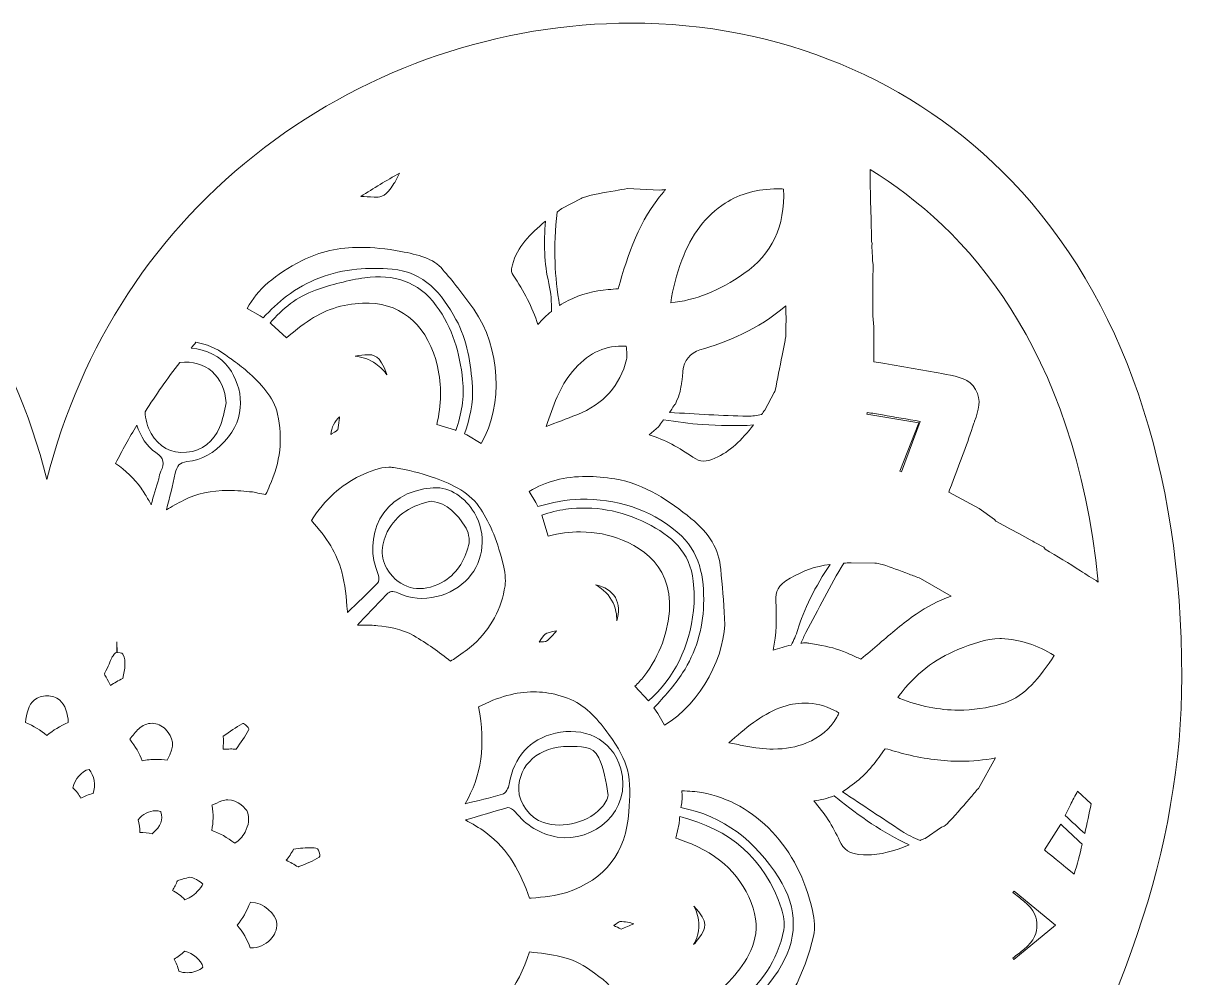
# Model space of a CAD drawing. Extents: x 12 to 8996, y -931 to -69.
# Drawn here: x 6209.8 to 6708.4, y -479.6 to -68.6 of the extents above; entities that cross this region are included whole.
import ezdxf

# ---------------------------------------------------------------- set-up
doc = ezdxf.new("R2010")
doc.units = 0
doc.header["$MEASUREMENT"] = 0
doc.layers.add('Layer 1', color=7, linetype='Continuous')

msp = doc.modelspace()

# ---------------------------------------------------------------- linework, layer by layer
at = {"layer": 'Layer 1', "lineweight": 0}
for points, knots in [([(6635.1, -136.52), (6593.12, -92.73), (6534.98, -68.61), (6471.41, -68.61), (6415.01, -68.61), (6358.99, -87.62), (6313.65, -122.14), (6266.88, -157.75), (6234.64, -207.02), (6220, -265.08), (6205.36, -207.03), (6173.12, -157.77), (6126.34, -122.15), (6081.01, -87.64), (6024.98, -68.62), (5968.59, -68.61), (5968.59, -68.61), (5968.54, -68.61), (5968.54, -68.61), (5904.99, -68.61), (5846.87, -92.72), (5804.89, -136.51), (5756.95, -186.52), (5731.61, -260.36), (5731.61, -350.03), (5731.61, -422.61), (5757.29, -498.34), (5807.94, -575.11), (5848.37, -636.41), (5904.73, -698.52), (5975.45, -759.71), (6095.78, -863.84), (6217.71, -930.15), (6218.92, -930.81), (6218.92, -930.81), (6220, -931.39), (6220, -931.39), (6220, -931.39), (6221.07, -930.81), (6221.07, -930.81), (6222.29, -930.15), (6344.22, -863.84), (6464.55, -759.71), (6535.27, -698.52), (6591.63, -636.41), (6632.06, -575.11), (6682.71, -498.34), (6708.39, -422.61), (6708.39, -350.03), (6708.39, -260.37), (6683.05, -186.54), (6635.1, -136.52)], [0, 0, 0, 0, 1, 1, 1, 2, 2, 2, 3, 3, 3, 4, 4, 4, 5, 5, 5, 6, 6, 6, 7, 7, 7, 8, 8, 8, 9, 9, 9, 10, 10, 10, 11, 11, 11, 12, 12, 12, 13, 13, 13, 14, 14, 14, 15, 15, 15, 16, 16, 16, 17, 17, 17, 17]), ([(6369.33, -137.71), (6365.95, -143.1), (6363.85, -143.54), (6361.65, -143.54), (6361.37, -143.54), (6361.09, -143.52), (6360.78, -143.5), (6358.79, -143.35), (6356.9, -143.25), (6355.07, -143.21), (6360.57, -139.66), (6366.14, -136.31), (6371.76, -133.17), (6371.05, -134.76), (6370.24, -136.27), (6369.33, -137.71)], [0, 0, 0, 0, 1, 1, 1, 2, 2, 2, 3, 3, 3, 4, 4, 4, 5, 5, 5, 5]), ([(6664.73, -304.37), (6659.81, -301.23), (6654.73, -298), (6649.53, -295.1), (6649.53, -295.1), (6649.02, -294.19), (6649.02, -294.19), (6649.02, -294.19), (6645.44, -292.31), (6645.44, -292.31), (6644.65, -291.9), (6643.87, -291.5), (6643.1, -291.07), (6643.1, -291.07), (6638.48, -288.52), (6638.48, -288.52), (6638.48, -288.52), (6634.37, -286.29), (6634.37, -286.29), (6634.37, -286.29), (6628.97, -283.31), (6628.97, -283.31), (6628.72, -283.18), (6628.54, -283.07), (6628.41, -282.97), (6628.41, -282.97), (6627.82, -282.27), (6627.82, -282.27), (6627.82, -282.27), (6621.2, -277.61), (6621.2, -277.61), (6621.2, -277.61), (6608.07, -270.53), (6608.07, -270.53), (6608.45, -269.55), (6609.38, -267.11), (6609.38, -267.11), (6612.58, -258.72), (6615.6, -250.8), (6618.36, -242.49), (6618.65, -241.62), (6619.24, -239.91), (6619.24, -239.91), (6620.83, -235.31), (6622.33, -230.97), (6619.64, -226.35), (6616.92, -221.68), (6612.29, -220.83), (6606.94, -219.84), (6606.94, -219.84), (6605.16, -219.5), (6605.16, -219.5), (6596.36, -217.84), (6587.56, -216.35), (6578.93, -214.88), (6578.93, -214.88), (6575.85, -214.36), (6575.85, -214.36), (6575.85, -214.36), (6575.85, -199.31), (6575.85, -199.31), (6575.85, -199.31), (6575.49, -194.63), (6575.49, -194.63), (6575.49, -194.63), (6575.44, -194.15), (6575.44, -194.15), (6575.44, -194.15), (6575.44, -179.42), (6575.44, -179.42), (6575.44, -179.42), (6575.54, -172.74), (6575.54, -172.74), (6575.54, -172.74), (6575.5, -172.41), (6575.5, -172.41), (6575.42, -171.84), (6575.35, -171.26), (6575.31, -170.71), (6575.27, -170.18), (6575.26, -169.64), (6575.24, -169.1), (6575.21, -168.31), (6575.18, -167.51), (6575.12, -166.73), (6575.07, -165.96), (6575.01, -165.15), (6575.03, -164.42), (6575.03, -164.42), (6575.06, -163.52), (6575.06, -163.52), (6575.06, -163.52), (6574.9, -162.64), (6574.9, -162.64), (6574.84, -158.57), (6574.72, -154.5), (6574.6, -150.33), (6574.43, -144.52), (6574.26, -138.5), (6574.26, -132.66), (6574.26, -132.33), (6574.27, -132), (6574.27, -131.67), (6615.04, -156.6), (6662.23, -207.21), (6672.45, -309.22), (6669.85, -307.62), (6667.28, -305.99), (6664.73, -304.37)], [0, 0, 0, 0, 1, 1, 1, 2, 2, 2, 3, 3, 3, 4, 4, 4, 5, 5, 5, 6, 6, 6, 7, 7, 7, 8, 8, 8, 9, 9, 9, 10, 10, 10, 11, 11, 11, 12, 12, 12, 13, 13, 13, 14, 14, 14, 15, 15, 15, 16, 16, 16, 17, 17, 17, 18, 18, 18, 19, 19, 19, 20, 20, 20, 21, 21, 21, 22, 22, 22, 23, 23, 23, 24, 24, 24, 25, 25, 25, 26, 26, 26, 27, 27, 27, 28, 28, 28, 29, 29, 29, 30, 30, 30, 31, 31, 31, 32, 32, 32, 33, 33, 33, 34, 34, 34, 35, 35, 35, 36, 36, 36, 36]), ([(6441, -148.87), (6441, -148.87), (6441.6, -148.41), (6441.6, -148.41), (6441.6, -148.41), (6449.9, -144.09), (6449.9, -144.09), (6449.9, -144.09), (6450.3, -143.87), (6450.3, -143.87), (6454.67, -142.35), (6459.65, -141.53), (6464.48, -140.74), (6466.3, -140.44), (6468.09, -140.14), (6469.84, -139.82), (6469.84, -139.82), (6483.65, -140.57), (6483.65, -140.57), (6483.65, -140.57), (6484.59, -140.42), (6484.59, -140.42), (6484.94, -140.37), (6485.29, -140.33), (6485.65, -140.3), (6485.83, -140.29), (6486, -140.28), (6486.18, -140.26), (6485.92, -140.56), (6485.66, -140.86), (6485.41, -141.16), (6474.79, -153.55), (6470.06, -167.97), (6465.86, -182.92), (6464.43, -183.09), (6462.95, -183.21), (6461.52, -183.3), (6455.57, -183.71), (6449.76, -185.31), (6444.26, -188.06), (6442.98, -188.69), (6441.75, -189.4), (6440.56, -190.17), (6439.68, -183.95), (6438.83, -177.81), (6438.64, -171.66), (6438.41, -164.46), (6438.72, -157.18), (6439.53, -150), (6440.03, -149.62), (6440.5, -149.25), (6441, -148.87)], [0, 0, 0, 0, 1, 1, 1, 2, 2, 2, 3, 3, 3, 4, 4, 4, 5, 5, 5, 6, 6, 6, 7, 7, 7, 8, 8, 8, 9, 9, 9, 10, 10, 10, 11, 11, 11, 12, 12, 12, 13, 13, 13, 14, 14, 14, 15, 15, 15, 16, 16, 16, 17, 17, 17, 17]), ([(6519.92, -176.46), (6509.29, -183.9), (6498.97, -187.99), (6488.43, -188.97), (6489.36, -182.89), (6490.97, -176.72), (6493.24, -170.6), (6497.27, -159.73), (6503.56, -151.49), (6511.92, -146.09), (6518.32, -141.96), (6525.68, -139.95), (6534.43, -139.95), (6535.28, -139.95), (6536.14, -139.97), (6537.02, -140.01), (6537.62, -156.3), (6532.17, -167.9), (6519.92, -176.46)], [0, 0, 0, 0, 1, 1, 1, 2, 2, 2, 3, 3, 3, 4, 4, 4, 5, 5, 5, 6, 6, 6, 6]), ([(6435.98, -180.64), (6436.93, -184.84), (6437.25, -188.83), (6437.08, -192.69), (6434.97, -194.38), (6433.03, -196.28), (6431.31, -198.37), (6428.87, -190.98), (6425.33, -183.96), (6420.58, -177.12), (6419.91, -176.15), (6419.54, -175.41), (6420.3, -172.67), (6422.47, -164.83), (6427.7, -159.44), (6434.58, -153.88), (6433.69, -163.06), (6434.02, -172.03), (6435.98, -180.64)], [0, 0, 0, 0, 1, 1, 1, 2, 2, 2, 3, 3, 3, 4, 4, 4, 5, 5, 5, 6, 6, 6, 6]), ([(6355.04, -165.14), (6360.31, -165.14), (6365.95, -165.71), (6372.28, -166.88), (6379.73, -168.26), (6386.23, -169.8), (6390.41, -174.74), (6394.28, -179.33), (6399.3, -185.41), (6403.74, -191.8), (6415.26, -208.39), (6416.41, -232.89), (6406.92, -249.54), (6406.92, -249.54), (6400.75, -245.87), (6400.75, -245.87), (6400.75, -245.87), (6399.73, -245.46), (6399.73, -245.46), (6402, -238.92), (6403.55, -232.21), (6403.08, -225.22), (6402.41, -215.18), (6400.98, -205.15), (6396.03, -196.13), (6389.95, -185.08), (6382.35, -175.66), (6368.52, -174.55), (6363.47, -174.15), (6358.33, -174.03), (6353.31, -174.52), (6342.23, -175.6), (6331.95, -179.43), (6323.14, -186.16), (6319.54, -188.92), (6316.28, -192.15), (6312.99, -195.47), (6312.99, -195.47), (6311.8, -194.59), (6311.8, -194.59), (6311.8, -194.59), (6306.22, -191.44), (6306.22, -191.44), (6310.59, -183.28), (6318.02, -176.81), (6329.78, -170.83), (6337.31, -167), (6345.57, -165.14), (6355.04, -165.14)], [0, 0, 0, 0, 1, 1, 1, 2, 2, 2, 3, 3, 3, 4, 4, 4, 5, 5, 5, 6, 6, 6, 7, 7, 7, 8, 8, 8, 9, 9, 9, 10, 10, 10, 11, 11, 11, 12, 12, 12, 13, 13, 13, 14, 14, 14, 15, 15, 15, 16, 16, 16, 16]), ([(6395.98, -243.94), (6395.98, -243.94), (6395.84, -243.89), (6395.84, -243.89), (6395.84, -243.89), (6387.78, -241.46), (6387.78, -241.46), (6389.77, -232.91), (6389.87, -224.53), (6388.08, -216.49), (6384.34, -199.75), (6373.37, -189.54), (6358.71, -189.16), (6358.3, -189.15), (6357.9, -189.15), (6357.49, -189.15), (6348.68, -189.15), (6340.56, -191.54), (6333.35, -196.25), (6329.64, -198.68), (6326.31, -201.41), (6323.07, -204.15), (6323.07, -204.15), (6316.53, -198.08), (6316.53, -198.08), (6316.53, -198.08), (6316.02, -197.7), (6316.02, -197.7), (6321.39, -191.47), (6327.59, -186.37), (6335.56, -183.59), (6342.45, -181.19), (6349.63, -179.22), (6356.84, -178.25), (6369.05, -176.61), (6379.71, -179.66), (6387.56, -190.25), (6394.67, -199.85), (6397.66, -210.6), (6398.88, -222.24), (6399.69, -229.9), (6398.38, -237), (6395.98, -243.94)], [0, 0, 0, 0, 1, 1, 1, 2, 2, 2, 3, 3, 3, 4, 4, 4, 5, 5, 5, 6, 6, 6, 7, 7, 7, 8, 8, 8, 9, 9, 9, 10, 10, 10, 11, 11, 11, 12, 12, 12, 13, 13, 13, 14, 14, 14, 14]), ([(6538.03, -198.24), (6538.02, -198.93), (6538.02, -199.63), (6538.02, -200.37), (6538.02, -201.91), (6538.03, -203.37), (6537.81, -204.26), (6537.81, -204.26), (6537.73, -204.6), (6537.73, -204.6), (6537.73, -204.6), (6537.63, -205.14), (6537.63, -205.14), (6537.63, -205.14), (6537.62, -205.26), (6537.62, -205.26), (6537.62, -205.26), (6536.42, -211.64), (6536.42, -211.64), (6535.33, -216.84), (6534.31, -221.77), (6533.45, -226.82), (6533.45, -226.82), (6533.31, -227.21), (6533.31, -227.21), (6533.31, -227.21), (6532.95, -227.64), (6532.95, -227.64), (6532.95, -227.64), (6528.9, -235.25), (6528.9, -235.25), (6528.45, -235.87), (6528.01, -236.45), (6527.57, -237.04), (6525.54, -237.51), (6523.51, -237.83), (6521.49, -237.8), (6510.47, -237.63), (6499.46, -236.91), (6487.87, -236.18), (6487.87, -236.18), (6488.64, -235.22), (6488.64, -235.22), (6488.64, -235.22), (6488.87, -234.74), (6488.87, -234.74), (6488.87, -234.74), (6489.16, -234.17), (6489.16, -234.17), (6489.22, -234.08), (6490.45, -232.6), (6490.45, -232.6), (6490.45, -232.6), (6491.09, -230.98), (6491.09, -230.98), (6491.09, -230.98), (6491.85, -229.57), (6491.85, -229.57), (6491.85, -229.57), (6492.13, -228.35), (6492.13, -228.35), (6492.2, -228.11), (6492.49, -227.1), (6492.5, -227.06), (6492.83, -225.86), (6492.94, -224.82), (6493.02, -224), (6493.02, -224), (6493.08, -223.57), (6493.08, -223.57), (6493.08, -223.57), (6493.21, -223.01), (6493.21, -223.01), (6493.21, -223.01), (6493.46, -220.73), (6493.46, -220.73), (6493.56, -219.78), (6493.65, -219.01), (6493.71, -218.27), (6494.1, -214.03), (6496.93, -210.51), (6500.92, -209.31), (6512.31, -205.9), (6526.13, -200.71), (6537.92, -190.26), (6537.93, -190.67), (6537.94, -191.1), (6537.96, -191.65), (6537.97, -192.39), (6537.99, -193.13), (6538.02, -193.86), (6538.08, -195.32), (6538.06, -196.82), (6538.03, -198.24)], [0, 0, 0, 0, 1, 1, 1, 2, 2, 2, 3, 3, 3, 4, 4, 4, 5, 5, 5, 6, 6, 6, 7, 7, 7, 8, 8, 8, 9, 9, 9, 10, 10, 10, 11, 11, 11, 12, 12, 12, 13, 13, 13, 14, 14, 14, 15, 15, 15, 16, 16, 16, 17, 17, 17, 18, 18, 18, 19, 19, 19, 20, 20, 20, 21, 21, 21, 22, 22, 22, 23, 23, 23, 24, 24, 24, 25, 25, 25, 26, 26, 26, 27, 27, 27, 28, 28, 28, 29, 29, 29, 30, 30, 30, 31, 31, 31, 31]), ([(6319.25, -236.96), (6321.58, -247.47), (6320.47, -257.57), (6315.84, -267.83), (6315.36, -268.9), (6314.68, -270.41), (6314.11, -271.6), (6313.09, -271.42), (6311.86, -271.16), (6310.69, -270.92), (6310.21, -270.76), (6309.41, -270.53), (6308.43, -270.44), (6305.17, -270.12), (6301.66, -269.82), (6298.1, -269.82), (6290.58, -269.82), (6284.46, -271.14), (6278.84, -273.99), (6276.24, -275.3), (6273.74, -276.76), (6271.41, -278.16), (6272.78, -272.88), (6274.1, -267.66), (6275.24, -262.41), (6275.92, -259.29), (6277.09, -257.66), (6280.25, -257.39), (6286.85, -256.83), (6291.91, -253.5), (6296.38, -248.75), (6306.13, -238.38), (6304.41, -225.57), (6298.25, -216.94), (6294.81, -212.11), (6288.6, -209), (6282.02, -208.57), (6282.71, -207.71), (6283.39, -206.84), (6284.1, -205.99), (6288.64, -206.74), (6292.91, -208.55), (6296.8, -211.4), (6297.54, -211.95), (6299.25, -213.18), (6299.25, -213.18), (6301.78, -214.99), (6304.16, -216.7), (6306.2, -218.55), (6311.88, -223.7), (6317.57, -229.37), (6319.25, -236.96)], [0, 0, 0, 0, 1, 1, 1, 2, 2, 2, 3, 3, 3, 4, 4, 4, 5, 5, 5, 6, 6, 6, 7, 7, 7, 8, 8, 8, 9, 9, 9, 10, 10, 10, 11, 11, 11, 12, 12, 12, 13, 13, 13, 14, 14, 14, 15, 15, 15, 16, 16, 16, 17, 17, 17, 17]), ([(6467.48, -207.62), (6468.06, -207.62), (6468.65, -207.64), (6469.26, -207.67), (6469.55, -209.93), (6469.71, -211.99), (6469.39, -213.37), (6466.78, -224.54), (6459.58, -232.57), (6447.98, -237.23), (6443.66, -238.97), (6439.23, -240.64), (6434.79, -242.27), (6434.79, -242.27), (6434.79, -242.26), (6434.79, -242.26), (6437.81, -233.42), (6440.66, -225.07), (6446.13, -218.61), (6452.48, -211.11), (6459.26, -207.62), (6467.48, -207.62)], [0, 0, 0, 0, 1, 1, 1, 2, 2, 2, 3, 3, 3, 4, 4, 4, 5, 5, 5, 6, 6, 6, 7, 7, 7, 7]), ([(6277.14, -214.71), (6288.18, -213.33), (6296.49, -220.61), (6297.08, -232.11), (6296.19, -235.64), (6295.8, -239.39), (6294.32, -242.64), (6291.59, -248.62), (6286.98, -252.78), (6280.09, -253.38), (6273.38, -253.95), (6268.14, -250.99), (6264.88, -245.29), (6263.13, -242.22), (6262.31, -239.06), (6262.28, -235.89), (6266.85, -228.68), (6271.82, -221.62), (6277.14, -214.71)], [0, 0, 0, 0, 1, 1, 1, 2, 2, 2, 3, 3, 3, 4, 4, 4, 5, 5, 5, 6, 6, 6, 6]), ([(6361.57, -215.26), (6358.81, -213.36), (6355.79, -212.27), (6352.58, -212.03), (6354.65, -211.57), (6356.41, -211.35), (6357.91, -211.35), (6360.43, -211.35), (6363.28, -211.35), (6366.12, -219.5), (6366.18, -219.68), (6366.24, -219.86), (6366.3, -220.04), (6365.15, -218.3), (6363.62, -216.68), (6361.57, -215.26)], [0, 0, 0, 0, 1, 1, 1, 2, 2, 2, 3, 3, 3, 4, 4, 4, 5, 5, 5, 5]), ([(6345.95, -238.06), (6345.88, -238.57), (6345.8, -239.08), (6345.72, -239.59), (6345.52, -240.96), (6345.31, -242.32), (6345.15, -243.69), (6344.89, -243.91), (6344.28, -244.38), (6342.8, -245.25), (6342.58, -245.38), (6342.36, -245.51), (6342.14, -245.65), (6342.45, -242.7), (6343.82, -240.03), (6345.95, -238.06)], [0, 0, 0, 0, 1, 1, 1, 2, 2, 2, 3, 3, 3, 4, 4, 4, 5, 5, 5, 5]), ([(6572.88, -236.98), (6572.93, -236.72), (6572.98, -236.46), (6573.03, -236.2), (6575.11, -236.53), (6577.29, -236.89), (6579.62, -237.29), (6584.92, -238.2), (6590.22, -239.13), (6595.85, -240.11), (6595.85, -240.11), (6587.76, -261.74), (6587.76, -261.74), (6587.76, -261.74), (6587.07, -261.51), (6587.07, -261.51), (6587.07, -261.51), (6595.28, -240.64), (6595.28, -240.64), (6595.28, -240.64), (6572.88, -236.98), (6572.88, -236.98)], [0, 0, 0, 0, 1, 1, 1, 2, 2, 2, 3, 3, 3, 4, 4, 4, 5, 5, 5, 6, 6, 6, 7, 7, 7, 7]), ([(6266.91, -253.52), (6270.42, -255.95), (6270.72, -258.17), (6269.03, -261.52), (6268.53, -262.51), (6268.42, -263.69), (6268.1, -264.78), (6267.01, -268.51), (6265.91, -272.24), (6264.8, -275.99), (6264.05, -274.47), (6263.23, -272.99), (6262.33, -271.56), (6261.75, -270.62), (6261.14, -269.71), (6260.49, -268.81), (6257.54, -264.7), (6253.93, -261.19), (6249.54, -258.15), (6252.37, -252.59), (6255.44, -247.1), (6258.71, -241.67), (6260.18, -246.52), (6262.96, -250.79), (6266.91, -253.52)], [0, 0, 0, 0, 1, 1, 1, 2, 2, 2, 3, 3, 3, 4, 4, 4, 5, 5, 5, 6, 6, 6, 7, 7, 7, 8, 8, 8, 8]), ([(6507.49, -255.92), (6505.6, -256.76), (6503.99, -257.16), (6502.58, -257.16), (6501.04, -257.16), (6499.59, -256.64), (6498.02, -255.51), (6492.21, -251.3), (6485.91, -248.06), (6479.21, -245.82), (6479.21, -245.82), (6483.11, -242.39), (6483.11, -242.39), (6483.11, -242.39), (6483.6, -241.77), (6483.6, -241.77), (6484.25, -240.97), (6484.83, -240.21), (6485.39, -239.46), (6490.97, -240.1), (6496.52, -241.12), (6502.12, -241.38), (6509.33, -241.73), (6516.58, -242.2), (6524.07, -241.6), (6518.89, -248.13), (6513.97, -253.04), (6507.49, -255.92)], [0, 0, 0, 0, 1, 1, 1, 2, 2, 2, 3, 3, 3, 4, 4, 4, 5, 5, 5, 6, 6, 6, 7, 7, 7, 8, 8, 8, 9, 9, 9, 9]), ([(6354.82, -263.53), (6358.9, -261.62), (6363.22, -259.76), (6367.08, -259.76), (6367.77, -259.76), (6368.45, -259.81), (6369.1, -259.92), (6375.72, -261.06), (6380.88, -262.31), (6385.35, -263.86), (6393.21, -266.59), (6401.14, -270.03), (6405.85, -276.68), (6410.23, -282.84), (6413.47, -290.42), (6416.05, -300.51), (6417.16, -304.85), (6417.53, -308.32), (6417.15, -310.8), (6415.63, -320.7), (6411.06, -329.21), (6403.57, -336.07), (6401.43, -338.04), (6398.81, -339.82), (6396.05, -341.71), (6395.28, -342.23), (6394.5, -342.77), (6393.72, -343.31), (6388.81, -339.45), (6383.52, -335.56), (6377.79, -332.28), (6372.75, -329.39), (6366.91, -328.5), (6362.38, -328.04), (6360.29, -327.83), (6358.06, -327.74), (6355.37, -327.74), (6354.79, -327.74), (6354.19, -327.75), (6353.6, -327.76), (6357.84, -323.28), (6362.01, -318.88), (6366.2, -314.5), (6367.55, -313.09), (6368.9, -312.91), (6370.99, -313.93), (6381.64, -319.12), (6394.62, -315.13), (6401.41, -307.49), (6408.06, -300.03), (6409.37, -288.44), (6403.95, -279.49), (6400.03, -273.01), (6393.77, -268.14), (6386.25, -268.64), (6363.46, -270.16), (6355.79, -290.45), (6362.58, -305.97), (6363.06, -307.05), (6362.91, -309.18), (6362.16, -309.92), (6357.89, -314.14), (6353.56, -318.27), (6349.29, -322.31), (6349.28, -322.17), (6349.28, -322.03), (6349.27, -321.89), (6348.84, -315.83), (6348.36, -310.37), (6346.88, -304.83), (6344.85, -297.24), (6340.55, -290), (6333.78, -282.79), (6339.73, -273.58), (6346.47, -267.42), (6354.82, -263.53)], [0, 0, 0, 0, 1, 1, 1, 2, 2, 2, 3, 3, 3, 4, 4, 4, 5, 5, 5, 6, 6, 6, 7, 7, 7, 8, 8, 8, 9, 9, 9, 10, 10, 10, 11, 11, 11, 12, 12, 12, 13, 13, 13, 14, 14, 14, 15, 15, 15, 16, 16, 16, 17, 17, 17, 18, 18, 18, 19, 19, 19, 20, 20, 20, 21, 21, 21, 22, 22, 22, 23, 23, 23, 24, 24, 24, 25, 25, 25, 25]), ([(6430.46, -275.03), (6430.46, -275.03), (6427.59, -270.2), (6427.59, -270.2), (6434.77, -265.88), (6442.86, -263.77), (6452.18, -263.77), (6455.97, -263.77), (6460.06, -264.13), (6464.34, -264.82), (6477.31, -266.94), (6488.21, -274.61), (6497.16, -281.85), (6505.21, -288.35), (6509.16, -295.03), (6509.96, -303.68), (6510.6, -310.57), (6511.26, -317.68), (6511.65, -324.8), (6512.48, -339.85), (6501.72, -361.6), (6485.69, -370.79), (6485.69, -370.79), (6482.84, -365.76), (6482.84, -365.76), (6482.84, -365.76), (6481.16, -363.45), (6481.16, -363.45), (6485.69, -358.53), (6490.1, -353.75), (6493.56, -348.37), (6499.18, -339.66), (6502.28, -329.52), (6502.58, -318.96), (6502.92, -307.18), (6501.16, -296.15), (6491.28, -287.76), (6479.16, -277.46), (6464.81, -273.41), (6449.57, -273.55), (6443.52, -273.6), (6437.47, -275.1), (6431.22, -276.65), (6431.22, -276.65), (6430.46, -275.03), (6430.46, -275.03)], [0, 0, 0, 0, 1, 1, 1, 2, 2, 2, 3, 3, 3, 4, 4, 4, 5, 5, 5, 6, 6, 6, 7, 7, 7, 8, 8, 8, 9, 9, 9, 10, 10, 10, 11, 11, 11, 12, 12, 12, 13, 13, 13, 14, 14, 14, 15, 15, 15, 15]), ([(6366.48, -287.66), (6370.4, -279.84), (6377.34, -276.01), (6385.55, -274.43), (6392.63, -275.22), (6396.44, -280.21), (6399.88, -285.12), (6401.39, -287.26), (6402.12, -290.93), (6401.46, -293.44), (6399.67, -300.14), (6396.27, -306.07), (6389.72, -309.5), (6381.31, -313.9), (6373.26, -312.61), (6367.73, -305.59), (6363.24, -299.9), (6363.45, -293.69), (6366.48, -287.66)], [0, 0, 0, 0, 1, 1, 1, 2, 2, 2, 3, 3, 3, 4, 4, 4, 5, 5, 5, 6, 6, 6, 6]), ([(6478.87, -360.36), (6478.87, -360.36), (6473.06, -354.1), (6473.06, -354.1), (6474.4, -352.79), (6475.68, -351.41), (6476.87, -349.86), (6480.43, -345.23), (6483.18, -340.26), (6484.83, -335.5), (6494.23, -308.48), (6480.68, -296.46), (6467.66, -291.13), (6462, -288.82), (6455.94, -287.64), (6449.63, -287.64), (6445.16, -287.64), (6440.47, -288.24), (6435.68, -289.41), (6435.68, -289.41), (6432.99, -280.38), (6432.99, -280.38), (6436.44, -279.31), (6439.87, -278.35), (6443.37, -277.88), (6455.43, -276.25), (6467.09, -278.39), (6478.06, -283.91), (6488.56, -289.2), (6496.91, -296.24), (6498.12, -308.88), (6498.52, -313.05), (6498.71, -317.34), (6498.23, -321.49), (6496.4, -337.12), (6490.31, -350.29), (6478.87, -360.36)], [0, 0, 0, 0, 1, 1, 1, 2, 2, 2, 3, 3, 3, 4, 4, 4, 5, 5, 5, 6, 6, 6, 7, 7, 7, 8, 8, 8, 9, 9, 9, 10, 10, 10, 11, 11, 11, 12, 12, 12, 12]), ([(6540.25, -336.37), (6537.62, -336.94), (6535.03, -337.66), (6532.5, -338.57), (6533.97, -331.52), (6534.06, -324.99), (6533.64, -317.27), (6533.42, -313.37), (6534.36, -310.67), (6539.9, -307.54), (6545.78, -304.22), (6550.36, -302.54), (6557.07, -301.64), (6550.86, -310.59), (6545.41, -321.77), (6543.09, -329.67), (6542.36, -332.14), (6541.39, -334.34), (6540.25, -336.37)], [0, 0, 0, 0, 1, 1, 1, 2, 2, 2, 3, 3, 3, 4, 4, 4, 5, 5, 5, 6, 6, 6, 6]), ([(6594.02, -323.03), (6588.41, -326.96), (6583.28, -331.38), (6578.26, -335.69), (6575.65, -337.93), (6572.96, -340.24), (6570.28, -342.41), (6568.66, -341.75), (6567.08, -341.02), (6565.66, -340.36), (6561.83, -338.57), (6557.74, -337.28), (6553.49, -336.53), (6553.49, -336.53), (6547.9, -335.56), (6547.9, -335.56), (6547.36, -335.47), (6546.82, -335.42), (6546.28, -335.42), (6546.28, -335.42), (6546.24, -335.42), (6546.24, -335.42), (6546.24, -335.42), (6545.52, -335.44), (6545.52, -335.44), (6545.52, -335.44), (6544.94, -335.51), (6544.94, -335.51), (6544.78, -335.54), (6544.62, -335.57), (6544.47, -335.59), (6545.15, -334.02), (6545.86, -332.47), (6546.65, -330.97), (6551.91, -320.93), (6557.1, -310.82), (6562.87, -301.08), (6563.89, -301.01), (6564.94, -300.94), (6566.06, -300.89), (6566.06, -300.89), (6576.22, -301.08), (6576.22, -301.08), (6577.13, -301.12), (6578.31, -301.35), (6579.61, -301.74), (6583.3, -302.84), (6587.01, -304.27), (6591.05, -305.82), (6592.68, -306.44), (6594.32, -307.07), (6596, -307.69), (6596, -307.69), (6609.16, -315.34), (6609.16, -315.34), (6603.59, -317.27), (6598.58, -319.82), (6594.02, -323.03)], [0, 0, 0, 0, 1, 1, 1, 2, 2, 2, 3, 3, 3, 4, 4, 4, 5, 5, 5, 6, 6, 6, 7, 7, 7, 8, 8, 8, 9, 9, 9, 10, 10, 10, 11, 11, 11, 12, 12, 12, 13, 13, 13, 14, 14, 14, 15, 15, 15, 16, 16, 16, 17, 17, 17, 18, 18, 18, 19, 19, 19, 19]), ([(6456.13, -310.44), (6460.02, -311.19), (6463.03, -313.13), (6464.61, -315.92), (6466.18, -318.69), (6466.37, -322.23), (6465.18, -325.97), (6465.3, -323.28), (6464.79, -320.65), (6463.65, -318.21), (6462.09, -314.91), (6459.49, -312.25), (6456.13, -310.44)], [0, 0, 0, 0, 1, 1, 1, 2, 2, 2, 3, 3, 3, 4, 4, 4, 4]), ([(6434.44, -331.65), (6435.19, -331.15), (6436.86, -330.55), (6439.32, -330.28), (6438.1, -331.8), (6436.55, -333.3), (6434.97, -334.74), (6434.82, -334.79), (6434.59, -334.85), (6434.37, -334.87), (6433.52, -334.93), (6432.67, -334.99), (6431.82, -335.04), (6432.74, -333.61), (6433.76, -332.12), (6434.44, -331.65)], [0, 0, 0, 0, 1, 1, 1, 2, 2, 2, 3, 3, 3, 4, 4, 4, 5, 5, 5, 5]), ([(6652.53, -342.33), (6645.74, -352.38), (6639.73, -359.13), (6630.77, -361.71), (6624.63, -363.48), (6618.42, -364.37), (6612.33, -364.37), (6603.98, -364.37), (6595.49, -362.68), (6587.1, -359.34), (6586.75, -359.2), (6586.45, -359.07), (6586.19, -358.94), (6586.34, -358.71), (6586.52, -358.44), (6586.75, -358.14), (6593.59, -348.97), (6602.1, -342.3), (6612.04, -338.31), (6617.79, -336), (6624.41, -333.53), (6630.04, -333.53), (6630.29, -333.53), (6630.53, -333.54), (6630.77, -333.55), (6638.74, -333.87), (6646.34, -336.33), (6653.41, -340.86), (6653.13, -341.39), (6652.83, -341.89), (6652.53, -342.33)], [0, 0, 0, 0, 1, 1, 1, 2, 2, 2, 3, 3, 3, 4, 4, 4, 5, 5, 5, 6, 6, 6, 7, 7, 7, 8, 8, 8, 9, 9, 9, 10, 10, 10, 10]), ([(6252.63, -350.72), (6250.76, -351.64), (6249, -352.67), (6247.36, -353.8), (6246.81, -352.6), (6246.18, -351.37), (6245.44, -350.16), (6244.62, -348.8), (6244.62, -348.8), (6245.33, -347.49), (6246.08, -346.11), (6246.63, -344.78), (6247.08, -343.7), (6247.44, -342.82), (6247.82, -341.92), (6248.12, -341.43), (6248.4, -340.98), (6249.37, -339.52), (6250.13, -339.52), (6250.13, -339.52), (6250.13, -335), (6250.13, -335), (6250.13, -335), (6250.18, -339.52), (6250.18, -339.52), (6252.43, -339.6), (6252.65, -340.11), (6252.83, -340.53), (6254.03, -343.3), (6253.64, -346.36), (6252.63, -350.72)], [0, 0, 0, 0, 1, 1, 1, 2, 2, 2, 3, 3, 3, 4, 4, 4, 5, 5, 5, 6, 6, 6, 7, 7, 7, 8, 8, 8, 9, 9, 9, 10, 10, 10, 10]), ([(6220, -375.3), (6217.38, -373.03), (6214.3, -371.18), (6210.81, -369.76), (6210.99, -365.95), (6212.18, -361.91), (6214.49, -360.09), (6216.09, -358.83), (6217.93, -358.22), (6220.11, -358.22), (6222.09, -358.22), (6223.95, -358.87), (6225.51, -360.09), (6227.82, -361.92), (6229.01, -365.95), (6229.19, -369.76), (6225.7, -371.18), (6222.62, -373.03), (6220, -375.3)], [0, 0, 0, 0, 1, 1, 1, 2, 2, 2, 3, 3, 3, 4, 4, 4, 5, 5, 5, 6, 6, 6, 6]), ([(6405.74, -362.98), (6414.17, -358.62), (6421.96, -356.5), (6429.46, -356.5), (6431.12, -356.5), (6432.81, -356.6), (6434.47, -356.81), (6437.96, -357.24), (6441.76, -358.29), (6445.46, -359.85), (6452.37, -362.75), (6457.6, -369.05), (6461.8, -374.83), (6466.04, -380.66), (6468.66, -385.64), (6469.8, -390.04), (6471.19, -395.39), (6470.87, -401.89), (6470.43, -408.1), (6469.17, -425.82), (6460.42, -437.18), (6443.68, -442.85), (6439.19, -444.36), (6433.91, -444.82), (6428.32, -445.31), (6428.11, -445.33), (6427.9, -445.35), (6427.69, -445.37), (6423.76, -434.55), (6418.96, -424.41), (6408.81, -417.02), (6405.97, -414.95), (6403.02, -413.25), (6400.09, -411.66), (6406.18, -409.84), (6412.26, -408.05), (6418.35, -406.35), (6419.18, -406.12), (6420.75, -407.25), (6421.49, -408.14), (6426.26, -413.93), (6431.97, -417.77), (6439.62, -419), (6455.17, -421.5), (6472.12, -407.89), (6466.93, -389.6), (6463.1, -376.11), (6450.44, -371.61), (6438.86, -374.27), (6427.71, -376.83), (6420.86, -384.52), (6418.96, -396.22), (6418.7, -397.85), (6417.34, -400.26), (6416.03, -400.62), (6410.72, -402.07), (6405.37, -403.39), (6399.94, -404.7), (6406.99, -392.9), (6408.89, -379.14), (6405.74, -362.98)], [0, 0, 0, 0, 1, 1, 1, 2, 2, 2, 3, 3, 3, 4, 4, 4, 5, 5, 5, 6, 6, 6, 7, 7, 7, 8, 8, 8, 9, 9, 9, 10, 10, 10, 11, 11, 11, 12, 12, 12, 13, 13, 13, 14, 14, 14, 15, 15, 15, 16, 16, 16, 17, 17, 17, 18, 18, 18, 19, 19, 19, 20, 20, 20, 20]), ([(6513.47, -378.41), (6520.51, -372.22), (6527.26, -366.48), (6535.35, -363.42), (6539.04, -362.03), (6542.68, -361.32), (6546.18, -361.32), (6550.48, -361.32), (6554.79, -362.39), (6558.99, -364.5), (6559.85, -364.94), (6560.43, -365.29), (6560.82, -365.56), (6560.65, -365.99), (6560.36, -366.59), (6559.9, -367.39), (6556.95, -372.47), (6552.58, -376.2), (6546.92, -378.48), (6542.47, -380.27), (6537.77, -381.14), (6532.56, -381.14), (6528.75, -381.14), (6524.63, -380.67), (6519.97, -379.72), (6517.8, -379.27), (6515.63, -378.84), (6513.47, -378.41)], [0, 0, 0, 0, 1, 1, 1, 2, 2, 2, 3, 3, 3, 4, 4, 4, 5, 5, 5, 6, 6, 6, 7, 7, 7, 8, 8, 8, 9, 9, 9, 9]), ([(6271.74, -385.95), (6270.12, -385.71), (6268.51, -385.6), (6266.96, -385.6), (6264.92, -385.6), (6262.91, -385.8), (6260.93, -386.2), (6259.83, -382.92), (6258.13, -380.11), (6255.72, -376.93), (6256.85, -375.28), (6258.1, -373.66), (6259.47, -372.39), (6261.11, -370.87), (6263.15, -370.04), (6265.21, -370.04), (6267.41, -370.04), (6269.46, -370.95), (6270.99, -372.61), (6274.3, -376.2), (6275.42, -379.54), (6271.74, -385.95)], [0, 0, 0, 0, 1, 1, 1, 2, 2, 2, 3, 3, 3, 4, 4, 4, 5, 5, 5, 6, 6, 6, 7, 7, 7, 7]), ([(6295.89, -375.64), (6298.66, -373.63), (6301.33, -371.75), (6304.05, -370.25), (6304.24, -370.15), (6304.36, -370.1), (6304.42, -370.08), (6304.61, -370.14), (6305.14, -370.4), (6305.93, -371.13), (6307.15, -372.28), (6306.93, -372.7), (6306.75, -373.04), (6305.35, -375.72), (6303.44, -378.37), (6301.38, -381.17), (6300.58, -381.12), (6299.78, -381.1), (6299, -381.1), (6297.94, -381.1), (6296.87, -381.14), (6295.81, -381.23), (6295.96, -379.37), (6295.98, -377.51), (6295.89, -375.64)], [0, 0, 0, 0, 1, 1, 1, 2, 2, 2, 3, 3, 3, 4, 4, 4, 5, 5, 5, 6, 6, 6, 7, 7, 7, 8, 8, 8, 8]), ([(6423.04, -398.61), (6422.9, -387.83), (6431.71, -379.99), (6444.68, -379.99), (6449.06, -380.1), (6454.97, -379.39), (6457.52, -384.86), (6459.73, -389.6), (6460.57, -395.05), (6461.42, -400.29), (6461.69, -401.94), (6460.43, -404.19), (6459.25, -405.66), (6453.62, -412.6), (6442.12, -415.68), (6433.62, -412.77), (6427.95, -410.83), (6423.12, -404.36), (6423.04, -398.61)], [0, 0, 0, 0, 1, 1, 1, 2, 2, 2, 3, 3, 3, 4, 4, 4, 5, 5, 5, 6, 6, 6, 6]), ([(6605.79, -414.44), (6605.79, -414.44), (6604.91, -414.8), (6604.91, -414.8), (6604.91, -414.8), (6597.93, -419.57), (6597.93, -419.57), (6597.18, -419.89), (6596.47, -420.19), (6595.75, -420.5), (6593.02, -419.45), (6590.38, -418.09), (6587.88, -416.45), (6579.42, -410.88), (6571, -405.27), (6562.32, -399.5), (6562.32, -399.5), (6564.59, -397.96), (6564.59, -397.96), (6569.88, -394.41), (6574.43, -389.9), (6578.14, -384.56), (6578.92, -383.44), (6579.8, -382.2), (6580.74, -380.97), (6582.16, -381.29), (6583.67, -381.73), (6585.24, -382.18), (6586.82, -382.64), (6588.4, -383.1), (6589.99, -383.48), (6598.02, -385.41), (6605.8, -386.39), (6613.13, -386.39), (6618.24, -386.39), (6623.27, -385.91), (6628.16, -384.96), (6628.16, -384.96), (6620.86, -398.04), (6620.86, -398.04), (6619.54, -399.56), (6618.26, -401.05), (6617.01, -402.51), (6613.67, -406.4), (6610.51, -410.08), (6607.22, -413.43), (6606.79, -413.87), (6606.15, -414.29), (6605.79, -414.44)], [0, 0, 0, 0, 1, 1, 1, 2, 2, 2, 3, 3, 3, 4, 4, 4, 5, 5, 5, 6, 6, 6, 7, 7, 7, 8, 8, 8, 9, 9, 9, 10, 10, 10, 11, 11, 11, 12, 12, 12, 13, 13, 13, 14, 14, 14, 15, 15, 15, 16, 16, 16, 16]), ([(6239.86, -400.24), (6237.88, -400.72), (6236.15, -401.46), (6234.64, -402.31), (6233.75, -400.79), (6232.61, -399.23), (6231.13, -397.78), (6231.89, -394.14), (6234.96, -390.6), (6238.1, -389.89), (6240.38, -392.31), (6241.11, -396.82), (6239.86, -400.24)], [0, 0, 0, 0, 1, 1, 1, 2, 2, 2, 3, 3, 3, 4, 4, 4, 4]), ([(6291.04, -405.56), (6291.04, -405.56), (6291, -405.31), (6291, -405.31), (6292.31, -404.66), (6293.72, -404.04), (6295.2, -403.48), (6296.06, -403.15), (6296.94, -402.98), (6297.82, -402.98), (6302.17, -402.98), (6305.76, -406.73), (6306.33, -408.33), (6307.23, -410.83), (6306.83, -413.96), (6305.24, -416.9), (6304.14, -418.91), (6302.56, -420.6), (6300.81, -421.68), (6297.58, -419.17), (6294.3, -417.33), (6290.9, -416.15), (6291.66, -412.61), (6291.71, -409.11), (6291.04, -405.56)], [0, 0, 0, 0, 1, 1, 1, 2, 2, 2, 3, 3, 3, 4, 4, 4, 5, 5, 5, 6, 6, 6, 7, 7, 7, 8, 8, 8, 8]), ([(6493.23, -510.41), (6493.11, -509.7), (6493.02, -508.98), (6492.95, -508.24), (6492.89, -507.64), (6492.79, -507.06), (6492.71, -506.47), (6511.05, -502.73), (6524.64, -492.14), (6534.66, -476.7), (6543.19, -463.56), (6543.45, -449.79), (6534.98, -436.58), (6524.83, -420.77), (6511.27, -409.81), (6492.84, -406.35), (6492.98, -405.43), (6493.12, -404.53), (6493.25, -403.69), (6493.25, -403.69), (6493.4, -402.74), (6493.4, -402.74), (6493.4, -402.74), (6493.35, -401.79), (6493.35, -401.79), (6493.31, -400.93), (6493.28, -400.04), (6493.27, -399.13), (6496.32, -399.22), (6499.21, -399.39), (6501.84, -399.88), (6513.43, -402.04), (6523.6, -407.7), (6532.07, -416.71), (6540.51, -425.68), (6546.37, -437.11), (6549.48, -450.68), (6550.43, -454.84), (6550.63, -458.57), (6550.01, -461.16), (6545.79, -479.17), (6538.81, -491.79), (6528.08, -500.88), (6516.97, -510.29), (6505.57, -514.89), (6493.25, -514.96), (6493.26, -514.08), (6493.28, -513.39), (6493.32, -512.98), (6493.32, -512.98), (6493.32, -512.98), (6493.32, -512.98), (6493.32, -512.98), (6493.23, -510.41), (6493.23, -510.41)], [0, 0, 0, 0, 1, 1, 1, 2, 2, 2, 3, 3, 3, 4, 4, 4, 5, 5, 5, 6, 6, 6, 7, 7, 7, 8, 8, 8, 9, 9, 9, 10, 10, 10, 11, 11, 11, 12, 12, 12, 13, 13, 13, 14, 14, 14, 15, 15, 15, 16, 16, 16, 17, 17, 17, 18, 18, 18, 18]), ([(6549.98, -403.42), (6552.89, -403.13), (6555.83, -402.39), (6558.73, -401.26), (6559.16, -401.58), (6559.59, -401.88), (6560.01, -402.22), (6569.61, -410.06), (6579.64, -417.11), (6591.08, -422.43), (6584.46, -425.04), (6578.69, -426.71), (6572.64, -426.71), (6572.24, -426.71), (6571.84, -426.7), (6571.43, -426.69), (6564.99, -426.44), (6562.84, -424.37), (6561.13, -420.62), (6558.25, -414.32), (6554.51, -408.56), (6549.98, -403.42)], [0, 0, 0, 0, 1, 1, 1, 2, 2, 2, 3, 3, 3, 4, 4, 4, 5, 5, 5, 6, 6, 6, 7, 7, 7, 7]), ([(6658.24, -409.77), (6658.24, -409.77), (6660.42, -405.15), (6660.42, -405.15), (6661.4, -403.2), (6662.43, -401.27), (6663.56, -399.22), (6663.56, -399.22), (6669.35, -404.68), (6669.35, -404.68), (6668.55, -408.94), (6667.62, -413.24), (6666.63, -417.55), (6663.83, -414.96), (6661.04, -412.37), (6658.24, -409.77)], [0, 0, 0, 0, 1, 1, 1, 2, 2, 2, 3, 3, 3, 4, 4, 4, 5, 5, 5, 5]), ([(6269.04, -408.15), (6269.88, -411.51), (6269.36, -414.13), (6265.23, -417.66), (6263.52, -417.28), (6261.77, -417.09), (6259.95, -417.08), (6259.94, -415.19), (6259.72, -413.36), (6259.3, -411.54), (6261.17, -409.16), (6263.9, -407.73), (6266.73, -407.73), (6267.44, -407.73), (6268.15, -407.81), (6268.85, -407.98), (6268.91, -408.03), (6268.98, -408.09), (6269.04, -408.15)], [0, 0, 0, 0, 1, 1, 1, 2, 2, 2, 3, 3, 3, 4, 4, 4, 5, 5, 5, 6, 6, 6, 6]), ([(6492.39, -502.42), (6492.39, -502.42), (6492.39, -502.42), (6492.39, -502.42), (6492.39, -502.42), (6491.63, -499.35), (6491.63, -499.35), (6491.34, -497.68), (6491.01, -496.05), (6490.66, -494.43), (6500.73, -491.9), (6509.24, -486.55), (6516, -478.49), (6521.79, -471.59), (6527.91, -462.09), (6523.9, -449.7), (6519.48, -436.04), (6509.89, -426.61), (6494.58, -420.87), (6493.24, -420.36), (6491.92, -419.94), (6490.61, -419.55), (6490.61, -419.55), (6492.04, -413.21), (6492.04, -413.21), (6492.04, -413.21), (6492.1, -412.57), (6492.1, -412.57), (6492.16, -411.77), (6492.24, -410.98), (6492.33, -410.19), (6513.71, -415.6), (6528.99, -428.13), (6536.11, -449.88), (6537.04, -452.72), (6537.61, -456.06), (6537.08, -458.94), (6534.6, -472.41), (6526.96, -482.6), (6516.39, -491.13), (6509.13, -496.99), (6501.17, -500.63), (6492.39, -502.42)], [0, 0, 0, 0, 1, 1, 1, 2, 2, 2, 3, 3, 3, 4, 4, 4, 5, 5, 5, 6, 6, 6, 7, 7, 7, 8, 8, 8, 9, 9, 9, 10, 10, 10, 11, 11, 11, 12, 12, 12, 13, 13, 13, 14, 14, 14, 14]), ([(6649.33, -424.58), (6649.33, -424.58), (6656.26, -413.47), (6656.26, -413.47), (6659.36, -416.36), (6662.45, -419.25), (6665.54, -422.13), (6664.48, -426.43), (6663.35, -430.74), (6662.1, -435.06), (6658.35, -431.97), (6649.33, -424.58), (6649.33, -424.58)], [0, 0, 0, 0, 1, 1, 1, 2, 2, 2, 3, 3, 3, 4, 4, 4, 4]), ([(6326.15, -424.26), (6326.16, -424.23), (6326.18, -424.21), (6326.19, -424.19), (6328.66, -423.84), (6331.37, -423.65), (6334.46, -423.61), (6334.97, -423.61), (6336.56, -423.7), (6336.91, -424.65), (6337.34, -425.82), (6337.71, -427.3), (6337.09, -427.72), (6334.75, -429.28), (6331.69, -430.48), (6328.45, -431.74), (6328.32, -431.79), (6328.2, -431.84), (6328.07, -431.9), (6326.42, -430.8), (6324.71, -429.84), (6322.94, -429.02), (6324.1, -427.57), (6325.19, -425.99), (6326.15, -424.26)], [0, 0, 0, 0, 1, 1, 1, 2, 2, 2, 3, 3, 3, 4, 4, 4, 5, 5, 5, 6, 6, 6, 7, 7, 7, 8, 8, 8, 8]), ([(6287.1, -439.25), (6286.73, -440.04), (6285.99, -441.22), (6284.71, -442.51), (6282.84, -444.4), (6280.83, -445.54), (6279.39, -446.03), (6277.68, -444.28), (6275.81, -442.98), (6273.96, -441.98), (6274.76, -440.7), (6275.53, -439.32), (6276.2, -437.8), (6277.75, -437.32), (6279.45, -436.83), (6281.43, -436.3), (6283.08, -436.39), (6285.77, -438.03), (6287.1, -439.25)], [0, 0, 0, 0, 1, 1, 1, 2, 2, 2, 3, 3, 3, 4, 4, 4, 5, 5, 5, 6, 6, 6, 6]), ([(6640.4, -467.41), (6645.08, -463.76), (6646.06, -459.73), (6646.06, -456.98), (6646.06, -454.25), (6645.09, -450.24), (6640.47, -446.63), (6638.86, -445.38), (6637.26, -444.11), (6635.68, -442.85), (6635.68, -442.85), (6636.17, -442.3), (6636.17, -442.3), (6636.17, -442.3), (6654.02, -457.01), (6654.02, -457.01), (6654.02, -457.01), (6636.16, -471.67), (6636.16, -471.67), (6636.16, -471.67), (6635.68, -471.13), (6635.68, -471.13), (6637.25, -469.88), (6638.82, -468.64), (6640.4, -467.41)], [0, 0, 0, 0, 1, 1, 1, 2, 2, 2, 3, 3, 3, 4, 4, 4, 5, 5, 5, 6, 6, 6, 7, 7, 7, 8, 8, 8, 8]), ([(6316.19, -463.17), (6314.01, -465.44), (6310.88, -466.74), (6307.6, -466.74), (6307.56, -466.74), (6307.52, -466.74), (6307.47, -466.74), (6306.22, -463.07), (6304.33, -459.79), (6301.82, -456.95), (6304.14, -454.27), (6305.98, -451.07), (6307.54, -447.05), (6307.58, -447.05), (6307.62, -447.05), (6307.66, -447.05), (6313.14, -447.05), (6318.73, -452.31), (6318.89, -456.23), (6319, -458.78), (6318.04, -461.24), (6316.19, -463.17)], [0, 0, 0, 0, 1, 1, 1, 2, 2, 2, 3, 3, 3, 4, 4, 4, 5, 5, 5, 6, 6, 6, 7, 7, 7, 7]), ([(6498.39, -448.8), (6504.96, -456.04), (6503.76, -457.81), (6500.53, -462.57), (6499.84, -463.57), (6499.1, -464.5), (6498.31, -465.34), (6499.77, -462.78), (6500.53, -459.97), (6500.54, -457.02), (6500.54, -454.11), (6499.81, -451.34), (6498.39, -448.8)], [0, 0, 0, 0, 1, 1, 1, 2, 2, 2, 3, 3, 3, 4, 4, 4, 4]), ([(6463.95, -457.08), (6464.44, -456.76), (6464.9, -456.45), (6465.32, -456.16), (6465.57, -455.99), (6466.1, -455.64), (6466.53, -455.37), (6468.88, -455.48), (6470.86, -455.8), (6472.53, -456.36), (6470.75, -457.15), (6468.92, -457.91), (6467.08, -458.66), (6466.02, -458.14), (6464.98, -457.61), (6463.95, -457.08)], [0, 0, 0, 0, 1, 1, 1, 2, 2, 2, 3, 3, 3, 4, 4, 4, 5, 5, 5, 5]), ([(6279.27, -468.1), (6282.73, -468.9), (6286.42, -472.05), (6287.13, -475), (6285.43, -476.54), (6282.99, -477.43), (6280.39, -477.43), (6279.1, -477.43), (6277.89, -477.21), (6276.79, -476.79), (6276.32, -474.81), (6275.57, -473.07), (6274.72, -471.57), (6276.25, -470.68), (6277.81, -469.55), (6279.27, -468.1)], [0, 0, 0, 0, 1, 1, 1, 2, 2, 2, 3, 3, 3, 4, 4, 4, 5, 5, 5, 5]), ([(6452.16, -549.51), (6448.21, -552.84), (6444.29, -555.11), (6441.11, -555.93), (6437.29, -556.9), (6433.43, -557.39), (6429.63, -557.39), (6421.59, -557.39), (6413.37, -555.16), (6405.19, -550.77), (6405.51, -547.99), (6405.91, -545.21), (6406.29, -542.49), (6406.29, -542.49), (6406.67, -539.81), (6406.67, -539.81), (6408.17, -528.96), (6405.82, -518.69), (6399.68, -509.3), (6399.38, -508.84), (6399.07, -508.37), (6398.77, -507.91), (6403.72, -509.15), (6408.68, -510.37), (6413.67, -511.4), (6416.9, -512.06), (6418.82, -513.18), (6419.12, -516.59), (6419.85, -524.91), (6424.66, -530.65), (6431.11, -535.33), (6440.26, -541.98), (6456.27, -540.07), (6462.75, -531.34), (6466.45, -526.36), (6468.35, -520.92), (6467.6, -514.37), (6466.62, -505.86), (6458.81, -495.98), (6450.21, -494.23), (6438.81, -491.91), (6429.22, -495.01), (6421.77, -504.25), (6420.92, -505.3), (6418.93, -506.45), (6417.86, -506.15), (6412.71, -504.75), (6407.59, -503.26), (6402.48, -501.75), (6414.3, -494.78), (6422.63, -483.81), (6427.72, -468.5), (6436.85, -469.31), (6446.04, -470.63), (6453.66, -476.12), (6459.17, -480.09), (6463.53, -483.24), (6465.29, -487.84), (6467.21, -492.89), (6468.88, -498.72), (6470.4, -505.66), (6473.04, -517.8), (6471.03, -527.54), (6464.05, -536.32), (6460.31, -541.04), (6456.43, -545.91), (6452.16, -549.51)], [0, 0, 0, 0, 1, 1, 1, 2, 2, 2, 3, 3, 3, 4, 4, 4, 5, 5, 5, 6, 6, 6, 7, 7, 7, 8, 8, 8, 9, 9, 9, 10, 10, 10, 11, 11, 11, 12, 12, 12, 13, 13, 13, 14, 14, 14, 15, 15, 15, 16, 16, 16, 17, 17, 17, 18, 18, 18, 19, 19, 19, 20, 20, 20, 21, 21, 21, 22, 22, 22, 22])]:
    msp.add_open_spline(points, degree=3, knots=knots, dxfattribs=at)

doc.saveas('drawing.dxf')
